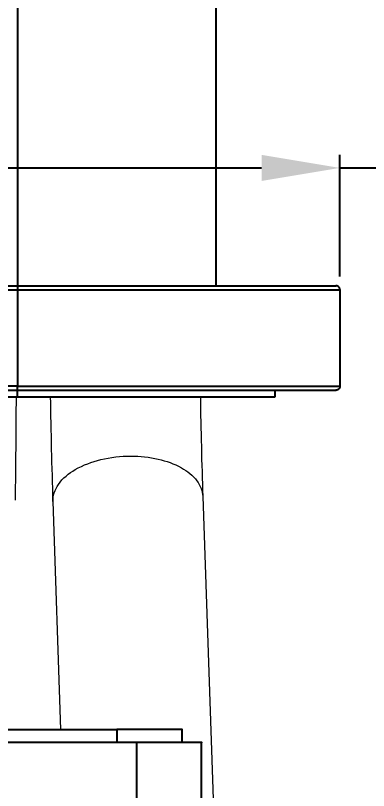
# Model space of a CAD drawing. Header units: inches. Extents: x 5272 to 5866, y -631 to 209.
# Drawn here: x 5384.2 to 5411.3, y -499 to -439.7 of the extents above; entities that cross this region are included whole.
import ezdxf

# ---------------------------------------------------------------- set-up
doc = ezdxf.new("R2010")
doc.units = ezdxf.units.IN
doc.header["$LTSCALE"] = 4.84
doc.header["$MEASUREMENT"] = 0
doc.layers.get('0').update_dxf_attribs({"linetype": 'CONTINUOUS', "lineweight": 13})
doc.layers.add('DIM', color=3, linetype='CONTINUOUS', lineweight=9)
doc.styles.get("Standard").update_dxf_attribs({"font": 'arial.ttf'})
doc.dimstyles.new('사본 DIMSTYLE_1', dxfattribs={"dimtxt": 6, "dimasz": 6, "dimexe": 1, "dimexo": 1, "dimgap": 2, "dimtad": 1, "dimtih": 1, "dimtoh": 1, "dimdec": 1, "dimdsep": 46, "dimtxsty": 'Standard', "dimcen": 0, "dimclrd": 3, "dimclre": 3, "dimclrt": 4, "dimazin": 0, "dimtp": 0.3, "dimtm": 0.3, "dimtfac": 1, "dimtdec": 1, "dimtofl": 0, "dimtmove": 0, "dimatfit": 3, "dimfxl": 1, "dimtolj": 1, "dimtzin": 0, "dimarcsym": 0})

# ---------------------------------------------------------------- blocks, each defined once
blk = doc.blocks.new('*D11')
at = {"layer": 'DIM', "color": 3, "lineweight": -2, "transparency": 16777216}
for p, q in [((5340.989, -459.662), (5340.989, -450.33)), ((5409.089, -459.662), (5409.089, -450.33)), ((5346.989, -451.33), (5403.089, -451.33)), ((5409.089, -451.33), (5440.22, -451.33))]:
    blk.add_line(p, q, dxfattribs=at)
at = {"layer": 'DIM', "color": 3, "transparency": 16777216}
for points in [[(5346.989, -450.33), (5346.989, -452.33), (5340.989, -451.33)], [(5403.089, -450.33), (5403.089, -452.33), (5409.089, -451.33)]]:
    blk.add_solid(points, dxfattribs=at)
at = {"layer": 'DIM', "color": 4, "transparency": 16777216, "insert": (5430.99, -446.267), "char_height": 6, "attachment_point": 5}
blk.add_mtext('\\A1;68.1', dxfattribs=at)

msp = doc.modelspace()

# ---------------------------------------------------------------- linework, layer by layer
at = {"color": 7, "linetype": 'Continuous'}
for p, q in [((5398.577, -476.511), (5399.507, -503.858)), ((5387.084, -476.901), (5387.677, -494.362))]:
    msp.add_line(p, q, dxfattribs=at)
for centre, radius, start, end in [((4102.365, -461.723), 1281.946, 359.327196, 359.681005), ((5848.519, -461.7), 461.686, 180.88843, 181.88685), ((5846.308, -461.757), 447.974, 180.90878, 181.8873)]:
    msp.add_arc(centre, radius, start, end, dxfattribs=at)
at = {"lineweight": -3}
for points in [[(5384.389, -378.929), (5384.389, -419.646), (5384.389, -460.362)], [(5399.589, -386.362), (5399.589, -423.362), (5399.589, -460.362)], [(5365.689, -460.362), (5375.039, -460.362), (5384.389, -460.362)], [(5365.689, -460.662), (5375.039, -460.662), (5384.389, -460.662)], [(5384.389, -460.662), (5384.389, -464.362), (5384.389, -468.062)], [(5409.089, -460.662), (5409.089, -464.362), (5409.089, -468.062)], [(5384.389, -468.062), (5375.039, -468.062), (5365.689, -468.062)], [(5365.689, -468.362), (5375.039, -468.362), (5384.389, -468.362)], [(5384.389, -468.862), (5384.389, -468.612), (5384.389, -468.362)], [(5404.089, -468.362), (5404.089, -468.612), (5404.089, -468.862)], [(5365.206, -468.862), (5374.798, -468.862), (5384.389, -468.862)], [(5344.989, -494.362), (5368.489, -494.362), (5391.989, -494.362)], [(5391.989, -494.362), (5391.989, -494.862), (5391.989, -495.362)], [(5396.989, -495.362), (5396.989, -494.862), (5396.989, -494.362)], [(5393.489, -495.362), (5368.489, -495.362), (5343.489, -495.362)], [(5393.489, -495.362), (5393.489, -503.862), (5393.489, -512.362)], [(5398.489, -512.362), (5398.489, -503.862), (5398.489, -495.362)]]:
    msp.add_open_spline(points, degree=2, dxfattribs=at)
for points in [[(5384.389, -460.362), (5384.389, -460.362), (5384.389, -460.662)], [(5384.389, -460.362), (5408.789, -460.362), (5408.789, -460.362)], [(5384.389, -460.662), (5409.089, -460.662), (5409.089, -460.662)], [(5384.389, -468.362), (5384.389, -468.362), (5384.389, -468.062)], [(5384.389, -468.062), (5409.089, -468.062), (5409.089, -468.062)], [(5384.389, -468.362), (5408.789, -468.362), (5408.789, -468.362)], [(5409.089, -468.062), (5409.089, -468.362), (5408.789, -468.362)], [(5384.389, -468.862), (5404.089, -468.862), (5404.089, -468.862)], [(5396.989, -494.362), (5396.989, -494.362), (5391.989, -494.362)], [(5398.489, -495.362), (5398.489, -495.362), (5393.489, -495.362)]]:
    msp.add_rational_spline(points, [1, 0.707106781187, 1], degree=2, dxfattribs=at)
msp.add_rational_spline([(5409.089, -460.662), (5409.089, -460.537), (5409.001, -460.45), (5408.913, -460.362), (5408.789, -460.362)], [1, 0.853553390593, 0.853553390593, 0.853553390593, 1], degree=2, knots=[0, 0, 0, 0.2485281, 0.2485281, 0.4970563, 0.4970563, 0.4970563], dxfattribs=at)
at = {"color": 7, "linetype": 'Continuous'}
for points, knots in [([(5387.084, -476.901), (5387.068, -476.439), (5387.464, -475.388), (5388.874, -474.293), (5390.811, -473.574), (5392.289, -473.408), (5393.059, -473.408)], [0, 0, 0, 0, 0.184443, 0.413679, 0.69289, 1, 1, 1, 1]), ([(5393.059, -473.408), (5393.764, -473.408), (5395.107, -473.546), (5396.876, -474.171), (5398.17, -475.146), (5398.562, -476.084), (5398.577, -476.511)], [0, 0, 0, 0, 0.3088, 0.585268, 0.812996, 1, 1, 1, 1])]:
    msp.add_open_spline(points, degree=3, knots=knots, dxfattribs=at)

# ---------------------------------------------------------------- dimensions: what is measured, and where the dimension line sits
at = {"layer": 'DIM'}
dim = msp.add_linear_dim(base=(5409.089, -451.33), p1=(5340.989, -460.662), p2=(5409.089, -460.662), dimstyle='사본 DIMSTYLE_1', dxfattribs=at)
dim.commit()
dim.dimension.update_dxf_attribs({"geometry": '*D11', "text_midpoint": (5430.99, -451.33), "dimtype": 160})

doc.saveas('drawing.dxf')
